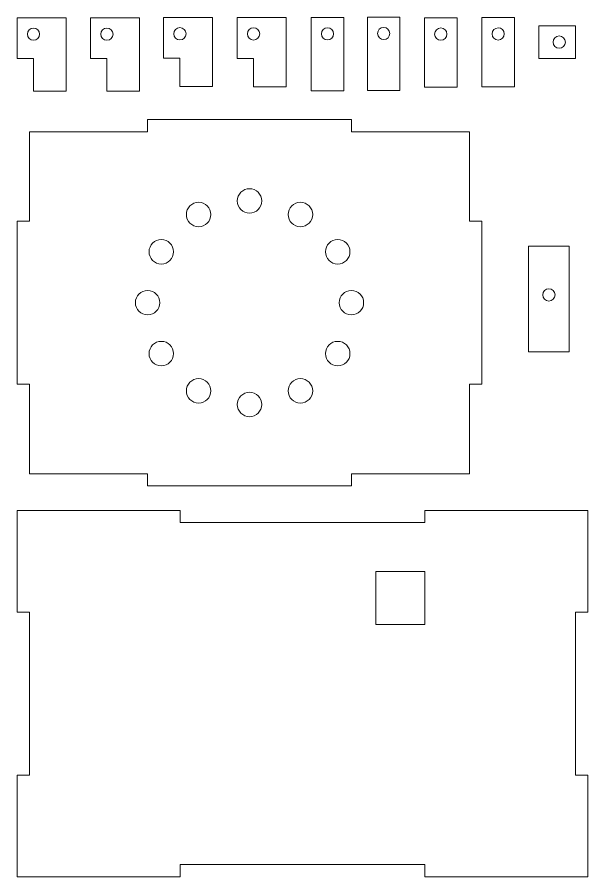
# Model space of a CAD drawing. Header units: millimetres. Extents: x -505 to -219, y -128 to 208.
# Drawn here: x -505 to -365, y -7.5 to 203.6 of the extents above; entities that cross this region are included whole.
import ezdxf

# ---------------------------------------------------------------- set-up
doc = ezdxf.new("R2010")
doc.units = ezdxf.units.MM
doc.header["$MEASUREMENT"] = 0
doc.layers.add('layer 2', color=7, linetype='Continuous')

msp = doc.modelspace()

# ---------------------------------------------------------------- linework, layer by layer
at = {"layer": 'layer 2', "lineweight": 9}
for points, knots in [([(-504.9915, 193.4477), (-504.9915, 193.4477), (-500.9915, 193.4477), (-500.9915, 193.4477), (-500.9915, 193.4477), (-500.9915, 193.4477), (-500.9915, 185.4477), (-500.9915, 185.4477), (-500.9915, 185.4477), (-500.9915, 185.4477), (-492.9915, 185.4477), (-492.9915, 185.4477), (-492.9915, 185.4477), (-492.9915, 185.4477), (-492.9915, 203.4477), (-492.9915, 203.4477), (-492.9915, 203.4477), (-492.9915, 203.4477), (-504.9915, 203.4477), (-504.9915, 203.4477), (-504.9915, 203.4477), (-504.9915, 203.4477), (-504.9915, 193.4477), (-504.9915, 193.4477)], [0, 0, 0, 0, 0.14285714, 0.14285714, 0.14285714, 0.14285714, 0.28571429, 0.28571429, 0.28571429, 0.28571429, 0.42857143, 0.42857143, 0.42857143, 0.42857143, 0.57142857, 0.57142857, 0.57142857, 0.57142857, 0.71428571, 0.71428571, 0.71428571, 0.71428571, 1, 1, 1, 1]), ([(-486.9916, 203.4477), (-486.9916, 203.4477), (-486.9915, 193.4477), (-486.9915, 193.4477), (-486.9915, 193.4477), (-486.9915, 193.4477), (-482.9915, 193.4477), (-482.9915, 193.4477), (-482.9915, 193.4477), (-482.9915, 193.4477), (-482.9915, 185.4477), (-482.9915, 185.4477), (-482.9915, 185.4477), (-482.9915, 185.4477), (-474.9915, 185.4477), (-474.9915, 185.4477), (-474.9915, 185.4477), (-474.9915, 185.4477), (-474.9915, 203.4477), (-474.9915, 203.4477), (-474.9915, 203.4477), (-474.9915, 203.4477), (-486.9916, 203.4477), (-486.9916, 203.4477)], [0, 0, 0, 0, 0.14285714, 0.14285714, 0.14285714, 0.14285714, 0.28571429, 0.28571429, 0.28571429, 0.28571429, 0.42857143, 0.42857143, 0.42857143, 0.42857143, 0.57142857, 0.57142857, 0.57142857, 0.57142857, 0.71428571, 0.71428571, 0.71428571, 0.71428571, 1, 1, 1, 1]), ([(-469.0739, 203.5518), (-469.0739, 203.5518), (-469.0739, 193.5517), (-469.0739, 193.5517), (-469.0739, 193.5517), (-469.0739, 193.5517), (-465.0739, 193.5517), (-465.0739, 193.5517), (-465.0739, 193.5517), (-465.0739, 193.5517), (-465.0739, 186.5518), (-465.0739, 186.5518), (-465.0739, 186.5518), (-465.0739, 186.5518), (-457.0739, 186.5518), (-457.0739, 186.5518), (-457.0739, 186.5518), (-457.0739, 186.5518), (-457.0739, 203.5517), (-457.0739, 203.5517), (-457.0739, 203.5517), (-457.0739, 203.5517), (-469.0739, 203.5518), (-469.0739, 203.5518)], [0, 0, 0, 0, 0.14285714, 0.14285714, 0.14285714, 0.14285714, 0.28571429, 0.28571429, 0.28571429, 0.28571429, 0.42857143, 0.42857143, 0.42857143, 0.42857143, 0.57142857, 0.57142857, 0.57142857, 0.57142857, 0.71428571, 0.71428571, 0.71428571, 0.71428571, 1, 1, 1, 1]), ([(-451, 193.5), (-451, 193.5), (-447, 193.5), (-447, 193.5), (-447, 193.5), (-447, 193.5), (-447, 186.5), (-447, 186.5), (-447, 186.5), (-447, 186.5), (-439, 186.5), (-439, 186.5), (-439, 186.5), (-439, 186.5), (-439, 203.5), (-439, 203.5), (-439, 203.5), (-439, 203.5), (-451, 203.5), (-451, 203.5), (-451, 203.5), (-451, 203.5), (-451, 193.5), (-451, 193.5)], [0, 0, 0, 0, 0.14285714, 0.14285714, 0.14285714, 0.14285714, 0.28571429, 0.28571429, 0.28571429, 0.28571429, 0.42857143, 0.42857143, 0.42857143, 0.42857143, 0.57142857, 0.57142857, 0.57142857, 0.57142857, 0.71428571, 0.71428571, 0.71428571, 0.71428571, 1, 1, 1, 1]), ([(-432.8636, 203.5213), (-432.8636, 203.5213), (-432.8636, 185.5213), (-432.8636, 185.5213), (-432.8636, 185.5213), (-432.8636, 185.5213), (-424.8636, 185.5213), (-424.8636, 185.5213), (-424.8636, 185.5213), (-424.8636, 185.5213), (-424.8636, 203.5213), (-424.8636, 203.5213), (-424.8636, 203.5213), (-424.8636, 203.5213), (-432.8636, 203.5213), (-432.8636, 203.5213)], [0, 0, 0, 0, 0.2, 0.2, 0.2, 0.2, 0.4, 0.4, 0.4, 0.4, 0.6, 0.6, 0.6, 0.6, 1, 1, 1, 1]), ([(-411.0835, 185.6142), (-411.0835, 185.6142), (-411.0835, 203.6141), (-411.0835, 203.6141), (-411.0835, 203.6141), (-411.0835, 203.6141), (-419.0835, 203.6141), (-419.0835, 203.6141), (-419.0835, 203.6141), (-419.0835, 203.6141), (-419.0835, 185.6142), (-419.0835, 185.6142), (-419.0835, 185.6142), (-419.0835, 185.6142), (-411.0835, 185.6142), (-411.0835, 185.6142)], [0, 0, 0, 0, 0.2, 0.2, 0.2, 0.2, 0.4, 0.4, 0.4, 0.4, 0.6, 0.6, 0.6, 0.6, 1, 1, 1, 1]), ([(-405.074, 203.4654), (-405.074, 203.4654), (-405.0741, 186.4654), (-405.0741, 186.4654), (-405.0741, 186.4654), (-405.0741, 186.4654), (-397.0741, 186.4654), (-397.0741, 186.4654), (-397.0741, 186.4654), (-397.0741, 186.4654), (-397.074, 203.4654), (-397.074, 203.4654), (-397.074, 203.4654), (-397.074, 203.4654), (-405.074, 203.4654), (-405.074, 203.4654)], [0, 0, 0, 0, 0.2, 0.2, 0.2, 0.2, 0.4, 0.4, 0.4, 0.4, 0.6, 0.6, 0.6, 0.6, 1, 1, 1, 1]), ([(-391, 186.5), (-391, 186.5), (-383, 186.5), (-383, 186.5), (-383, 186.5), (-383, 186.5), (-383, 203.5), (-383, 203.5), (-383, 203.5), (-383, 203.5), (-391, 203.5), (-391, 203.5), (-391, 203.5), (-391, 203.5), (-391, 186.5), (-391, 186.5)], [0, 0, 0, 0, 0.2, 0.2, 0.2, 0.2, 0.4, 0.4, 0.4, 0.4, 0.6, 0.6, 0.6, 0.6, 1, 1, 1, 1]), ([(-368, 201.5), (-368, 201.5), (-377, 201.5), (-377, 201.5), (-377, 201.5), (-377, 201.5), (-377, 193.5), (-377, 193.5), (-377, 193.5), (-377, 193.5), (-368, 193.5), (-368, 193.5), (-368, 193.5), (-368, 193.5), (-368, 201.5), (-368, 201.5)], [0, 0, 0, 0, 0.2, 0.2, 0.2, 0.2, 0.4, 0.4, 0.4, 0.4, 0.6, 0.6, 0.6, 0.6, 1, 1, 1, 1]), ([(-505, 153.5), (-505, 153.5), (-502, 153.5), (-502, 153.5), (-502, 153.5), (-502, 153.5), (-502, 175.5), (-502, 175.5), (-502, 175.5), (-502, 175.5), (-473, 175.5), (-473, 175.5), (-473, 175.5), (-473, 175.5), (-473, 178.5), (-473, 178.5), (-473, 178.5), (-473, 178.5), (-423, 178.5), (-423, 178.5), (-423, 178.5), (-423, 178.5), (-423, 175.5), (-423, 175.5), (-423, 175.5), (-423, 175.5), (-394, 175.5), (-394, 175.5), (-394, 175.5), (-394, 175.5), (-394, 153.5), (-394, 153.5), (-394, 153.5), (-394, 153.5), (-391, 153.5), (-391, 153.5), (-391, 153.5), (-391, 153.5), (-391, 113.5), (-391, 113.5), (-391, 113.5), (-391, 113.5), (-394, 113.5), (-394, 113.5), (-394, 113.5), (-394, 113.5), (-394, 91.5), (-394, 91.5), (-394, 91.5), (-394, 91.5), (-423, 91.5), (-423, 91.5), (-423, 91.5), (-423, 91.5), (-423, 88.5), (-423, 88.5), (-423, 88.5), (-423, 88.5), (-473, 88.5), (-473, 88.5), (-473, 88.5), (-473, 88.5), (-473, 91.5), (-473, 91.5), (-473, 91.5), (-473, 91.5), (-502, 91.5), (-502, 91.5), (-502, 91.5), (-502, 91.5), (-502, 113.5), (-502, 113.5), (-502, 113.5), (-502, 113.5), (-505, 113.5), (-505, 113.5), (-505, 113.5), (-505, 113.5), (-505, 153.5), (-505, 153.5)], [0, 0, 0, 0, 0.04761905, 0.04761905, 0.04761905, 0.04761905, 0.0952381, 0.0952381, 0.0952381, 0.0952381, 0.14285714, 0.14285714, 0.14285714, 0.14285714, 0.19047619, 0.19047619, 0.19047619, 0.19047619, 0.23809524, 0.23809524, 0.23809524, 0.23809524, 0.28571429, 0.28571429, 0.28571429, 0.28571429, 0.33333333, 0.33333333, 0.33333333, 0.33333333, 0.38095238, 0.38095238, 0.38095238, 0.38095238, 0.42857143, 0.42857143, 0.42857143, 0.42857143, 0.47619048, 0.47619048, 0.47619048, 0.47619048, 0.52380952, 0.52380952, 0.52380952, 0.52380952, 0.57142857, 0.57142857, 0.57142857, 0.57142857, 0.61904762, 0.61904762, 0.61904762, 0.61904762, 0.66666667, 0.66666667, 0.66666667, 0.66666667, 0.71428571, 0.71428571, 0.71428571, 0.71428571, 0.76190476, 0.76190476, 0.76190476, 0.76190476, 0.80952381, 0.80952381, 0.80952381, 0.80952381, 0.85714286, 0.85714286, 0.85714286, 0.85714286, 0.9047619, 0.9047619, 0.9047619, 0.9047619, 1, 1, 1, 1]), ([(-379.5341, 147.4122), (-379.5341, 147.4122), (-379.5341, 121.4122), (-379.5341, 121.4122), (-379.5341, 121.4122), (-379.5341, 121.4122), (-369.5341, 121.4122), (-369.5341, 121.4122), (-369.5341, 121.4122), (-369.5341, 121.4122), (-369.5341, 147.4122), (-369.5341, 147.4122), (-369.5341, 147.4122), (-369.5341, 147.4122), (-379.5341, 147.4122), (-379.5341, 147.4122)], [0, 0, 0, 0, 0.2, 0.2, 0.2, 0.2, 0.4, 0.4, 0.4, 0.4, 0.6, 0.6, 0.6, 0.6, 1, 1, 1, 1]), ([(-465, 82.5), (-465, 82.5), (-505, 82.5), (-505, 82.5), (-505, 82.5), (-505, 82.5), (-505, 57.5), (-505, 57.5), (-505, 57.5), (-505, 57.5), (-502, 57.5), (-502, 57.5), (-502, 57.5), (-502, 57.5), (-502, 17.5), (-502, 17.5), (-502, 17.5), (-502, 17.5), (-505, 17.5), (-505, 17.5), (-505, 17.5), (-505, 17.5), (-505, -7.5), (-505, -7.5), (-505, -7.5), (-505, -7.5), (-465, -7.5), (-465, -7.5), (-465, -7.5), (-465, -7.5), (-465, -4.5), (-465, -4.5), (-465, -4.5), (-465, -4.5), (-405, -4.5), (-405, -4.5), (-405, -4.5), (-405, -4.5), (-405, -7.5), (-405, -7.5), (-405, -7.5), (-405, -7.5), (-365, -7.5), (-365, -7.5), (-365, -7.5), (-365, -7.5), (-365, 17.5), (-365, 17.5), (-365, 17.5), (-365, 17.5), (-368, 17.5), (-368, 17.5), (-368, 17.5), (-368, 17.5), (-368, 57.5), (-368, 57.5), (-368, 57.5), (-368, 57.5), (-365, 57.5), (-365, 57.5), (-365, 57.5), (-365, 57.5), (-365, 82.5), (-365, 82.5), (-365, 82.5), (-365, 82.5), (-405, 82.5), (-405, 82.5), (-405, 82.5), (-405, 82.5), (-405, 79.5), (-405, 79.5), (-405, 79.5), (-405, 79.5), (-465, 79.5), (-465, 79.5), (-465, 79.5), (-465, 79.5), (-465, 82.5), (-465, 82.5)], [0, 0, 0, 0, 0.04761905, 0.04761905, 0.04761905, 0.04761905, 0.0952381, 0.0952381, 0.0952381, 0.0952381, 0.14285714, 0.14285714, 0.14285714, 0.14285714, 0.19047619, 0.19047619, 0.19047619, 0.19047619, 0.23809524, 0.23809524, 0.23809524, 0.23809524, 0.28571429, 0.28571429, 0.28571429, 0.28571429, 0.33333333, 0.33333333, 0.33333333, 0.33333333, 0.38095238, 0.38095238, 0.38095238, 0.38095238, 0.42857143, 0.42857143, 0.42857143, 0.42857143, 0.47619048, 0.47619048, 0.47619048, 0.47619048, 0.52380952, 0.52380952, 0.52380952, 0.52380952, 0.57142857, 0.57142857, 0.57142857, 0.57142857, 0.61904762, 0.61904762, 0.61904762, 0.61904762, 0.66666667, 0.66666667, 0.66666667, 0.66666667, 0.71428571, 0.71428571, 0.71428571, 0.71428571, 0.76190476, 0.76190476, 0.76190476, 0.76190476, 0.80952381, 0.80952381, 0.80952381, 0.80952381, 0.85714286, 0.85714286, 0.85714286, 0.85714286, 0.9047619, 0.9047619, 0.9047619, 0.9047619, 1, 1, 1, 1])]:
    msp.add_open_spline(points, degree=3, knots=knots, dxfattribs=at)
at = {"layer": 'layer 2', "color": 177, "lineweight": 9}
for points in [[(-499.4916, 199.4608), (-499.4988, 200.2892), (-500.1762, 200.9549), (-501.0046, 200.9477), (-501.0046, 200.9477), (-501.833, 200.9404), (-502.4987, 200.263), (-502.4915, 199.4346), (-502.4915, 199.4346), (-502.4842, 198.6063), (-501.8068, 197.9406), (-500.9784, 197.9478), (-500.9784, 197.9478), (-500.15, 197.955), (-499.4843, 198.6325), (-499.4916, 199.4608)], [(-481.4916, 199.4607), (-481.4988, 200.2892), (-482.1762, 200.9548), (-483.0046, 200.9476), (-483.0046, 200.9476), (-483.8331, 200.9403), (-484.4987, 200.263), (-484.4914, 199.4345), (-484.4914, 199.4345), (-484.4842, 198.6062), (-483.8069, 197.9405), (-482.9784, 197.9477), (-482.9784, 197.9477), (-482.15, 197.9549), (-481.4843, 198.6324), (-481.4916, 199.4607)], [(-463.574, 199.5648), (-463.5812, 200.3932), (-464.2586, 201.0589), (-465.087, 201.0517), (-465.087, 201.0517), (-465.9154, 201.0445), (-466.5811, 200.367), (-466.5739, 199.5387), (-466.5739, 199.5387), (-466.5667, 198.7103), (-465.8892, 198.0446), (-465.0609, 198.0518), (-465.0609, 198.0518), (-464.2324, 198.059), (-463.5668, 198.7365), (-463.574, 199.5648)], [(-445.5, 199.5), (-445.5, 200.3284), (-446.1715, 201), (-447, 201), (-447, 201), (-447.8284, 201), (-448.5, 200.3284), (-448.5, 199.5), (-448.5, 199.5), (-448.5, 198.6716), (-447.8284, 198), (-447, 198), (-447, 198), (-446.1715, 198), (-445.5, 198.6716), (-445.5, 199.5)], [(-427.3636, 199.5213), (-427.3636, 200.3498), (-428.0351, 201.0213), (-428.8636, 201.0213), (-428.8636, 201.0213), (-429.692, 201.0213), (-430.3636, 200.3498), (-430.3636, 199.5214), (-430.3636, 199.5214), (-430.3636, 198.6929), (-429.692, 198.0213), (-428.8636, 198.0213), (-428.8636, 198.0213), (-428.0351, 198.0213), (-427.3636, 198.6929), (-427.3636, 199.5213)], [(-413.5836, 199.6272), (-413.5908, 200.4556), (-414.2682, 201.1213), (-415.0966, 201.114), (-415.0966, 201.114), (-415.925, 201.1068), (-416.5907, 200.4295), (-416.5835, 199.601), (-416.5835, 199.601), (-416.5762, 198.7726), (-415.8988, 198.1069), (-415.0704, 198.1141), (-415.0704, 198.1141), (-414.242, 198.1214), (-413.5764, 198.7988), (-413.5836, 199.6272)], [(-399.5741, 199.4785), (-399.5814, 200.3069), (-400.2587, 200.9725), (-401.0872, 200.9653), (-401.0872, 200.9653), (-401.9155, 200.9581), (-402.5812, 200.2808), (-402.574, 199.4523), (-402.574, 199.4523), (-402.5668, 198.6239), (-401.8893, 197.9582), (-401.061, 197.9654), (-401.061, 197.9654), (-400.2326, 197.9727), (-399.5669, 198.6501), (-399.5741, 199.4785)], [(-385.5, 199.5131), (-385.5073, 200.3415), (-386.1847, 201.0071), (-387.0131, 200.9999), (-387.0131, 200.9999), (-387.8415, 200.9927), (-388.5071, 200.3154), (-388.4999, 199.4869), (-388.4999, 199.4869), (-388.4927, 198.6585), (-387.8153, 197.9928), (-386.987, 198), (-386.987, 198), (-386.1585, 198.0073), (-385.4929, 198.6847), (-385.5, 199.5131)], [(-370.5, 197.5), (-370.5, 198.3284), (-371.1716, 199), (-372, 199), (-372, 199), (-372.8285, 199), (-373.5, 198.3284), (-373.5, 197.5), (-373.5, 197.5), (-373.5, 196.6716), (-372.8285, 196), (-372, 196), (-372, 196), (-371.1716, 196), (-370.5, 196.6716), (-370.5, 197.5)], [(-445, 158.5), (-445, 160.1569), (-446.3432, 161.5), (-448, 161.5), (-448, 161.5), (-449.6569, 161.5), (-451, 160.1569), (-451, 158.5), (-451, 158.5), (-451, 156.8432), (-449.6569, 155.5), (-448, 155.5), (-448, 155.5), (-446.3432, 155.5), (-445, 156.8432), (-445, 158.5)], [(-457.5, 155.1507), (-457.5, 156.8075), (-458.8432, 158.1507), (-460.5, 158.1507), (-460.5, 158.1507), (-462.1569, 158.1507), (-463.5, 156.8075), (-463.5, 155.1507), (-463.5, 155.1507), (-463.5, 153.4938), (-462.1569, 152.1507), (-460.5, 152.1507), (-460.5, 152.1507), (-458.8432, 152.1507), (-457.5, 153.4938), (-457.5, 155.1507)], [(-432.5, 155.1507), (-432.5, 156.8075), (-433.8432, 158.1507), (-435.5, 158.1507), (-435.5, 158.1507), (-437.1569, 158.1507), (-438.5, 156.8075), (-438.5, 155.1507), (-438.5, 155.1507), (-438.5, 153.4938), (-437.1569, 152.1507), (-435.5, 152.1507), (-435.5, 152.1507), (-433.8432, 152.1507), (-432.5, 153.4938), (-432.5, 155.1507)], [(-466.6507, 146), (-466.6507, 147.6569), (-467.9938, 149), (-469.6507, 149), (-469.6507, 149), (-471.3075, 149), (-472.6507, 147.6569), (-472.6507, 146), (-472.6507, 146), (-472.6507, 144.3432), (-471.3075, 143), (-469.6507, 143), (-469.6507, 143), (-467.9938, 143), (-466.6507, 144.3432), (-466.6507, 146)], [(-423.3494, 146), (-423.3494, 147.6569), (-424.6925, 149), (-426.3494, 149), (-426.3494, 149), (-428.0063, 149), (-429.3494, 147.6569), (-429.3494, 146), (-429.3494, 146), (-429.3494, 144.3432), (-428.0063, 143), (-426.3494, 143), (-426.3494, 143), (-424.6926, 143), (-423.3494, 144.3432), (-423.3494, 146)], [(-470, 133.5), (-470, 135.1569), (-471.3432, 136.5), (-473, 136.5), (-473, 136.5), (-474.6569, 136.5), (-476, 135.1569), (-476, 133.5), (-476, 133.5), (-476, 131.8432), (-474.6569, 130.5), (-473, 130.5), (-473, 130.5), (-471.3432, 130.5), (-470, 131.8432), (-470, 133.5)], [(-420, 133.5), (-420, 135.1569), (-421.3432, 136.5), (-423, 136.5), (-423, 136.5), (-424.6569, 136.5), (-426, 135.1569), (-426, 133.5), (-426, 133.5), (-426, 131.8432), (-424.6569, 130.5), (-423, 130.5), (-423, 130.5), (-421.3432, 130.5), (-420, 131.8432), (-420, 133.5)], [(-373.0341, 135.4122), (-373.0341, 136.2406), (-373.7057, 136.9122), (-374.5341, 136.9122), (-374.5341, 136.9122), (-375.3626, 136.9122), (-376.0341, 136.2406), (-376.0341, 135.4122), (-376.0341, 135.4122), (-376.0341, 134.5837), (-375.3626, 133.9122), (-374.5341, 133.9122), (-374.5341, 133.9122), (-373.7057, 133.9122), (-373.0341, 134.5837), (-373.0341, 135.4122)], [(-466.6507, 121), (-466.6507, 122.6569), (-467.9938, 124), (-469.6507, 124), (-469.6507, 124), (-471.3075, 124), (-472.6507, 122.6569), (-472.6507, 121), (-472.6507, 121), (-472.6507, 119.3432), (-471.3075, 118), (-469.6507, 118), (-469.6507, 118), (-467.9938, 118), (-466.6507, 119.3432), (-466.6507, 121)], [(-423.3494, 121), (-423.3494, 122.6569), (-424.6925, 124), (-426.3494, 124), (-426.3494, 124), (-428.0063, 124), (-429.3494, 122.6569), (-429.3494, 121), (-429.3494, 121), (-429.3494, 119.3432), (-428.0063, 118), (-426.3494, 118), (-426.3494, 118), (-424.6926, 118), (-423.3494, 119.3432), (-423.3494, 121)], [(-457.5, 111.8494), (-457.5, 113.5063), (-458.8432, 114.8494), (-460.5, 114.8494), (-460.5, 114.8494), (-462.1569, 114.8494), (-463.5, 113.5063), (-463.5, 111.8494), (-463.5, 111.8494), (-463.5, 110.1926), (-462.1569, 108.8494), (-460.5, 108.8494), (-460.5, 108.8494), (-458.8432, 108.8494), (-457.5, 110.1925), (-457.5, 111.8494)], [(-432.5, 111.8494), (-432.5, 113.5063), (-433.8432, 114.8494), (-435.5, 114.8494), (-435.5, 114.8494), (-437.1569, 114.8494), (-438.5, 113.5063), (-438.5, 111.8494), (-438.5, 111.8494), (-438.5, 110.1926), (-437.1569, 108.8494), (-435.5, 108.8494), (-435.5, 108.8494), (-433.8432, 108.8494), (-432.5, 110.1925), (-432.5, 111.8494)], [(-445, 108.5), (-445, 110.1569), (-446.3432, 111.5), (-448, 111.5), (-448, 111.5), (-449.6569, 111.5), (-451, 110.1569), (-451, 108.5), (-451, 108.5), (-451, 106.8432), (-449.6569, 105.5), (-448, 105.5), (-448, 105.5), (-446.3432, 105.5), (-445, 106.8432), (-445, 108.5)], [(-405, 67.5), (-405, 67.5), (-417, 67.5), (-417, 67.5), (-417, 67.5), (-417, 67.5), (-417, 54.5), (-417, 54.5), (-417, 54.5), (-417, 54.5), (-405, 54.5), (-405, 54.5), (-405, 54.5), (-405, 54.5), (-405, 67.5), (-405, 67.5)]]:
    msp.add_open_spline(points, degree=3, knots=[0, 0, 0, 0, 0.2, 0.2, 0.2, 0.2, 0.4, 0.4, 0.4, 0.4, 0.6, 0.6, 0.6, 0.6, 1, 1, 1, 1], dxfattribs=at)

doc.saveas('drawing.dxf')
